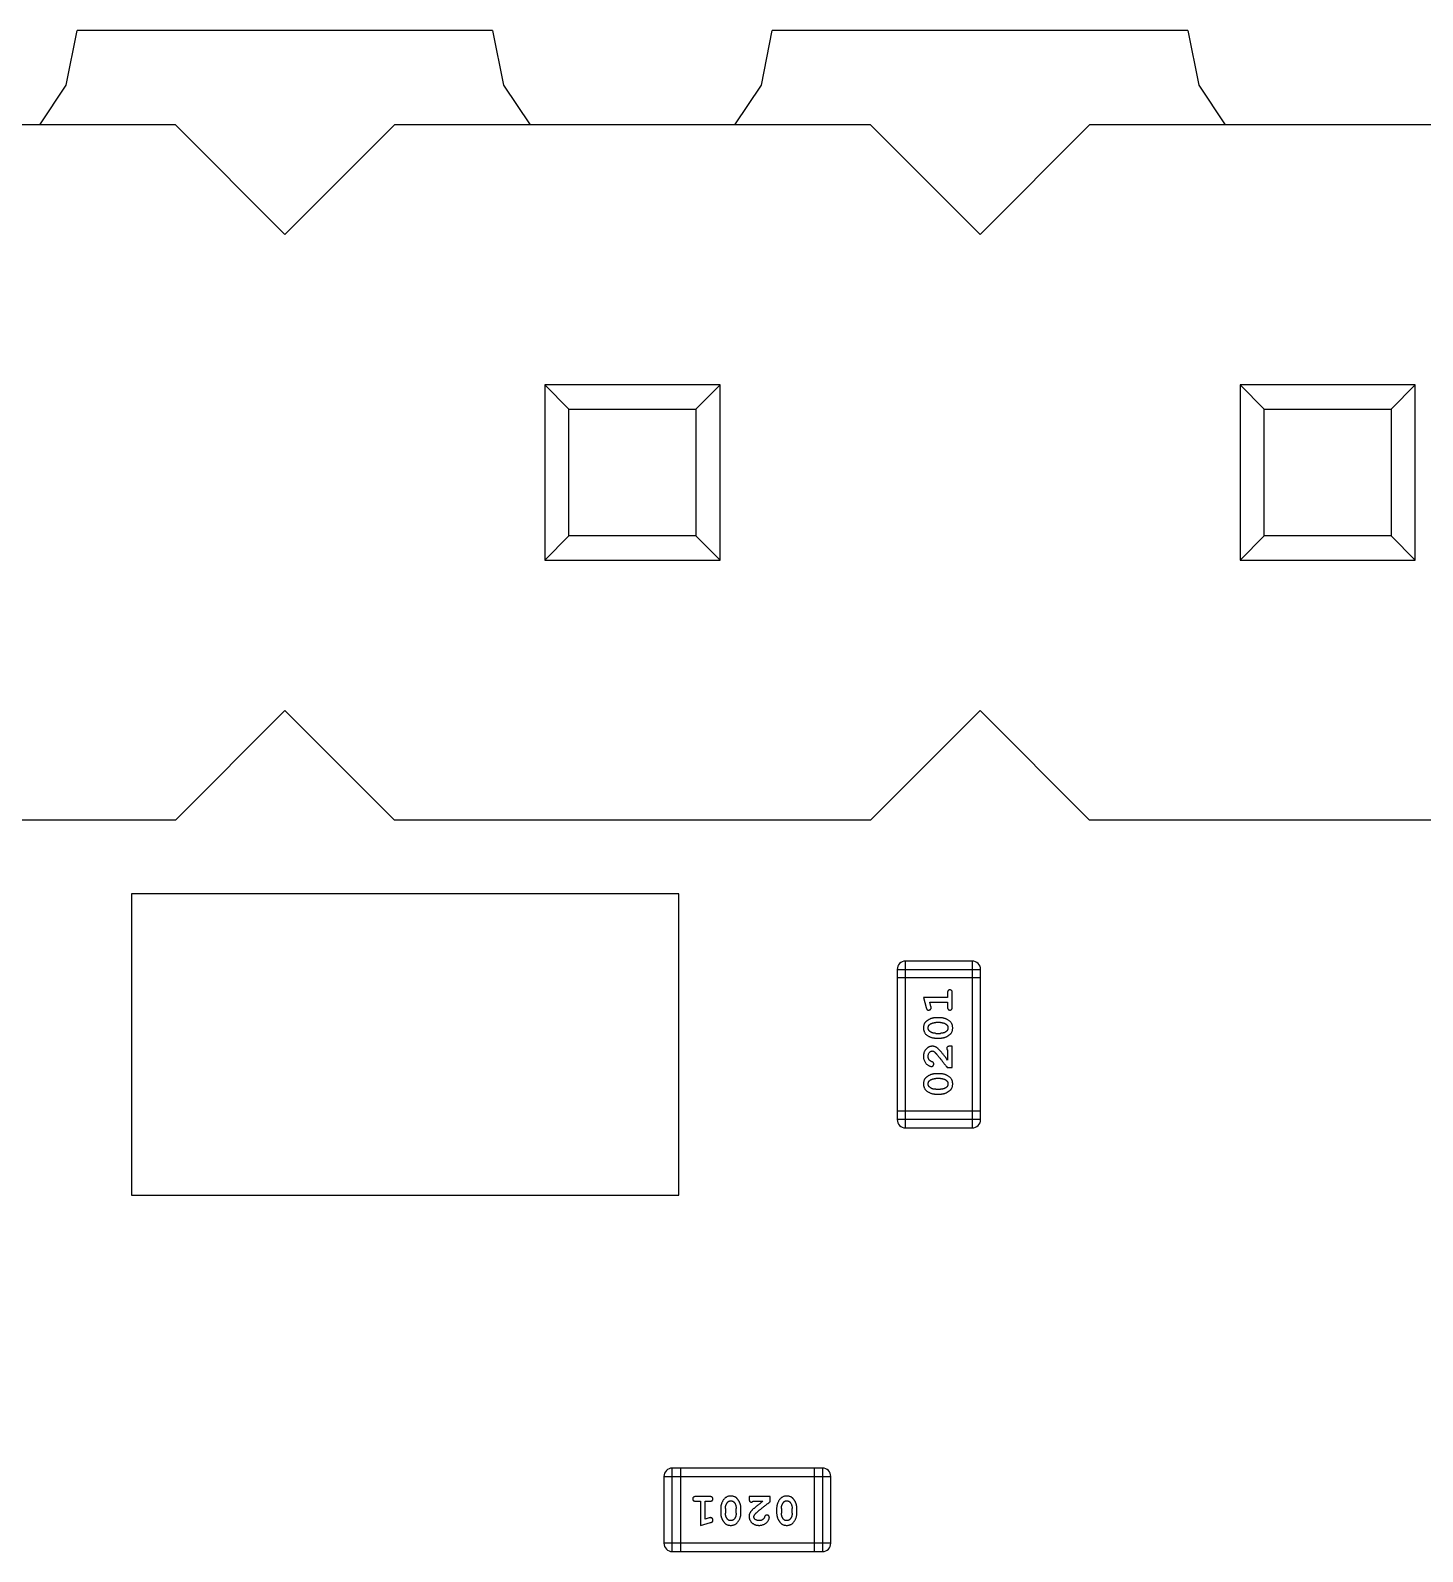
# Model space of a CAD drawing. Header units: millimetres. Extents: x 563 to 681, y 173 to 284.
# Drawn here: x 648.29 to 653.37, y 188.85 to 194.41 of the extents above; entities that cross this region are included whole.
import ezdxf

# ---------------------------------------------------------------- set-up
doc = ezdxf.new("R2010")
doc.units = ezdxf.units.MM
doc.header["$LTSCALE"] = 30.734
doc.layers.get('0').update_dxf_attribs({"linetype": 'CONTINUOUS'})

msp = doc.modelspace()

# ---------------------------------------------------------------- linework, layer by layer
at = {"linetype": 'Continuous'}
for p, q in [((648.4165, 194.2103), (648.4562, 194.41)), ((649.9747, 194.4102), (648.4562, 194.41)), ((649.9747, 194.4102), (650.0145, 194.2103)), ((650.9565, 194.2103), (650.9963, 194.4103)), ((652.5147, 194.4105), (650.9963, 194.4103)), ((652.5147, 194.4105), (652.5545, 194.2103)), ((648.3196, 194.0654), (648.4165, 194.2103)), ((650.0145, 194.2103), (650.1113, 194.0654)), ((650.8596, 194.0654), (650.9565, 194.2103)), ((652.5545, 194.2103), (652.6513, 194.0654)), ((648.8155, 194.0654), (647.0755, 194.0654)), ((648.8155, 194.0654), (649.2155, 193.6654)), ((649.2155, 193.6654), (649.6155, 194.0654)), ((651.3555, 194.0654), (649.6155, 194.0654)), ((651.3555, 194.0654), (651.7555, 193.6654)), ((651.7555, 193.6654), (652.1555, 194.0654)), ((653.8955, 194.0654), (652.1555, 194.0654)), ((650.1655, 193.1154), (650.1655, 192.4754)), ((650.8055, 193.1154), (650.1655, 193.1154)), ((650.2536, 193.0272), (650.1655, 193.1154)), ((650.8055, 193.1154), (650.7173, 193.0272)), ((650.8055, 192.4754), (650.8055, 193.1154)), ((652.7055, 193.1154), (652.7055, 192.4754)), ((653.3455, 193.1154), (652.7055, 193.1154)), ((652.7936, 193.0272), (652.7055, 193.1154)), ((653.3455, 193.1154), (653.2573, 193.0272)), ((653.3455, 192.4754), (653.3455, 193.1154)), ((650.2536, 192.5636), (650.2536, 193.0272)), ((650.2536, 193.0272), (650.7173, 193.0272)), ((650.7173, 193.0272), (650.7173, 192.5636)), ((652.7936, 192.5636), (652.7936, 193.0272)), ((652.7936, 193.0272), (653.2573, 193.0272)), ((653.2573, 193.0272), (653.2573, 192.5636)), ((650.2536, 192.5636), (650.1655, 192.4754)), ((650.7173, 192.5636), (650.2536, 192.5636)), ((650.8055, 192.4754), (650.7173, 192.5636)), ((652.7936, 192.5636), (652.7055, 192.4754)), ((653.2573, 192.5636), (652.7936, 192.5636)), ((653.3455, 192.4754), (653.2573, 192.5636)), ((650.1655, 192.4754), (650.8055, 192.4754)), ((652.7055, 192.4754), (653.3455, 192.4754)), ((649.2155, 191.9254), (648.8155, 191.5254)), ((649.6155, 191.5254), (649.2155, 191.9254)), ((651.7555, 191.9254), (651.3555, 191.5254)), ((652.1555, 191.5254), (651.7555, 191.9254)), ((648.8155, 191.5254), (647.0755, 191.5254)), ((651.3555, 191.5254), (649.6155, 191.5254)), ((653.8955, 191.5254), (652.1555, 191.5254)), ((648.6555, 191.2554), (648.6555, 190.1554)), ((650.6555, 191.2554), (648.6555, 191.2554)), ((650.6555, 190.1554), (650.6555, 191.2554)), ((651.453, 190.9797), (651.453, 190.4311)), ((651.453, 190.9797), (651.7578, 190.9797)), ((651.4834, 190.4006), (651.4834, 191.0102)), ((651.7273, 191.0102), (651.4834, 191.0102)), ((651.7273, 191.0102), (651.7273, 190.4006)), ((651.7578, 190.4311), (651.7578, 190.9797)), ((651.7578, 190.9493), (651.453, 190.9493)), ((651.6368, 190.8769), (651.5487, 190.8769)), ((651.5487, 190.8769), (651.5586, 190.8403)), ((651.5719, 190.8596), (651.6368, 190.8596)), ((651.576, 190.8446), (651.5719, 190.8596)), ((651.6368, 190.8942), (651.6368, 190.8769)), ((651.6368, 190.8596), (651.6368, 190.8423)), ((651.6541, 190.8423), (651.6541, 190.8942)), ((651.6111, 190.803), (651.5933, 190.803)), ((651.6108, 190.7856), (651.5936, 190.7856)), ((651.5936, 190.7463), (651.6108, 190.7463)), ((651.5933, 190.729), (651.6111, 190.729)), ((651.6368, 190.685), (651.6368, 190.6488)), ((651.6541, 190.6991), (651.6463, 190.6991)), ((651.6541, 190.622), (651.6541, 190.6991)), ((651.6111, 190.5984), (651.5933, 190.5984)), ((651.6108, 190.5811), (651.5936, 190.5811)), ((651.6352, 190.622), (651.6541, 190.622)), ((651.5933, 190.5245), (651.6111, 190.5245)), ((651.5936, 190.5418), (651.6108, 190.5418)), ((651.7578, 190.4616), (651.453, 190.4616)), ((651.7578, 190.4311), (651.453, 190.4311)), ((651.4834, 190.4006), (651.7273, 190.4006)), ((648.6555, 190.1554), (650.6555, 190.1554)), ((651.1798, 189.1577), (650.6311, 189.1577)), ((650.6311, 188.8529), (650.6311, 189.1577)), ((650.6616, 189.1577), (650.6616, 188.8529)), ((651.1493, 189.1577), (651.1493, 188.8529)), ((651.1798, 189.1577), (651.1798, 188.8529)), ((650.6006, 189.1272), (650.6006, 188.8833)), ((650.6006, 189.1272), (651.2102, 189.1272)), ((651.2102, 188.8833), (651.2102, 189.1272)), ((650.7686, 189.054), (650.7167, 189.054)), ((650.7167, 189.0367), (650.734, 189.0367)), ((650.734, 189.0367), (650.734, 188.9486)), ((650.7513, 189.0367), (650.7686, 189.0367)), ((650.7513, 188.9717), (650.7513, 189.0367)), ((650.9888, 189.054), (650.9117, 189.054)), ((650.9117, 189.054), (650.9117, 189.0462)), ((650.9259, 189.0367), (650.9621, 189.0367)), ((650.9888, 189.0351), (650.9888, 189.054)), ((650.7663, 188.9759), (650.7513, 188.9717)), ((650.8079, 189.011), (650.8079, 188.9932)), ((650.8252, 189.0107), (650.8252, 188.9935)), ((650.8645, 188.9935), (650.8645, 189.0107)), ((650.8818, 188.9932), (650.8818, 189.011)), ((651.0124, 189.011), (651.0124, 188.9932)), ((651.0297, 189.0107), (651.0297, 188.9935)), ((651.069, 188.9935), (651.069, 189.0107)), ((651.0864, 188.9932), (651.0864, 189.011)), ((650.734, 188.9486), (650.7705, 188.9585)), ((651.2102, 188.8833), (650.6006, 188.8833)), ((650.6311, 188.8529), (651.1798, 188.8529))]:
    msp.add_line(p, q, dxfattribs=at)
for centre, start, end in [((651.4834, 190.9797), 90, 180), ((651.7273, 190.9797), 0, 90), ((651.4834, 190.4311), 180, 270), ((651.7273, 190.4311), 270, 0), ((650.6311, 189.1272), 90, 180), ((651.1798, 189.1272), 0, 90), ((650.6311, 188.8833), 180, 270), ((651.1798, 188.8833), 270, 0)]:
    msp.add_arc(centre, 0.0305, start, end, dxfattribs=at)
for points, knots in [([(651.6455, 190.9052), (651.6449, 190.9052), (651.6437, 190.9051), (651.642, 190.9046), (651.6405, 190.9038), (651.6392, 190.9026), (651.6381, 190.9011), (651.6373, 190.8991), (651.6369, 190.8968), (651.6368, 190.8951), (651.6368, 190.8942)], [0, 0, 0, 0, 0.11517, 0.223509, 0.328254, 0.438012, 0.553651, 0.682263, 0.830856, 1, 1, 1, 1]), ([(651.6541, 190.8942), (651.6541, 190.8951), (651.6541, 190.8968), (651.6536, 190.8991), (651.6529, 190.9011), (651.6518, 190.9026), (651.6505, 190.9038), (651.649, 190.9046), (651.6473, 190.9051), (651.6461, 190.9052), (651.6455, 190.9052)], [0, 0, 0, 0, 0.169012, 0.317488, 0.445429, 0.560977, 0.67065, 0.776666, 0.88492, 1, 1, 1, 1]), ([(651.5933, 190.803), (651.5923, 190.8029), (651.5901, 190.8029), (651.5869, 190.8026), (651.5838, 190.8021), (651.5807, 190.8014), (651.5776, 190.8005), (651.5746, 190.7994), (651.5717, 190.7981), (651.5688, 190.7966), (651.5661, 190.795), (651.5635, 190.7933), (651.5612, 190.7917), (651.5591, 190.79), (651.5572, 190.7883), (651.5556, 190.7866), (651.5541, 190.7849), (651.5526, 190.7825), (651.551, 190.7793), (651.5497, 190.7752), (651.5489, 190.7706), (651.5488, 190.7674), (651.5487, 190.7658)], [0, 0, 0, 0, 0.049855, 0.099516, 0.148482, 0.19758, 0.246804, 0.296268, 0.346517, 0.397047, 0.446826, 0.49336, 0.537801, 0.579207, 0.617974, 0.654833, 0.689171, 0.722088, 0.786392, 0.853518, 0.924186, 1, 1, 1, 1]), ([(651.5586, 190.8403), (651.5589, 190.8395), (651.5593, 190.8379), (651.5602, 190.8358), (651.5611, 190.8342), (651.5621, 190.833), (651.5633, 190.8322), (651.5646, 190.8317), (651.5661, 190.8313), (651.5672, 190.8313), (651.5678, 190.8313)], [0, 0, 0, 0, 0.187321, 0.344927, 0.475328, 0.579604, 0.674244, 0.773631, 0.882025, 1, 1, 1, 1]), ([(651.5678, 190.8313), (651.5684, 190.8313), (651.5696, 190.8313), (651.5714, 190.8318), (651.573, 190.8325), (651.5744, 190.8336), (651.5756, 190.8348), (651.5764, 190.8361), (651.5769, 190.8376), (651.577, 190.8386), (651.577, 190.8392)], [0, 0, 0, 0, 0.138815, 0.27042, 0.39836, 0.52875, 0.654955, 0.771147, 0.884581, 1, 1, 1, 1]), ([(651.577, 190.8392), (651.577, 190.8395), (651.577, 190.8403), (651.5768, 190.8415), (651.5764, 190.843), (651.5762, 190.844), (651.576, 190.8446)], [0, 0, 0, 0, 0.183151, 0.413144, 0.682305, 1, 1, 1, 1]), ([(651.6557, 190.7661), (651.6557, 190.7675), (651.6556, 190.7703), (651.6549, 190.7744), (651.6538, 190.7782), (651.6522, 190.7818), (651.6501, 190.7852), (651.6476, 190.7882), (651.6447, 190.791), (651.6413, 190.7934), (651.6377, 190.7956), (651.634, 190.7976), (651.6303, 190.7993), (651.6265, 190.8006), (651.6227, 190.8016), (651.6189, 190.8024), (651.615, 190.8029), (651.6124, 190.8029), (651.6111, 190.803)], [0, 0, 0, 0, 0.067217, 0.131051, 0.19272, 0.252824, 0.312745, 0.373449, 0.436041, 0.501494, 0.567761, 0.632087, 0.695096, 0.757109, 0.817993, 0.878657, 0.939311, 1, 1, 1, 1]), ([(651.6368, 190.8423), (651.6368, 190.8414), (651.6369, 190.8397), (651.6373, 190.8374), (651.6381, 190.8354), (651.6392, 190.8339), (651.6405, 190.8327), (651.642, 190.8319), (651.6437, 190.8314), (651.6449, 190.8313), (651.6455, 190.8313)], [0, 0, 0, 0, 0.169102, 0.317658, 0.446239, 0.563118, 0.671828, 0.776546, 0.884858, 1, 1, 1, 1]), ([(651.6455, 190.8313), (651.6461, 190.8313), (651.6473, 190.8314), (651.649, 190.8319), (651.6505, 190.8327), (651.6518, 190.8339), (651.6529, 190.8354), (651.6536, 190.8374), (651.6541, 190.8397), (651.6541, 190.8414), (651.6541, 190.8423)], [0, 0, 0, 0, 0.115051, 0.223278, 0.329269, 0.437893, 0.554681, 0.682591, 0.83103, 1, 1, 1, 1]), ([(651.5487, 190.7658), (651.5488, 190.7644), (651.5488, 190.7616), (651.5495, 190.7575), (651.5507, 190.7536), (651.5523, 190.7501), (651.5543, 190.7468), (651.5568, 190.7437), (651.5598, 190.7409), (651.5632, 190.7385), (651.5668, 190.7363), (651.5705, 190.7343), (651.5742, 190.7327), (651.5779, 190.7314), (651.5817, 190.7303), (651.5856, 190.7296), (651.5894, 190.7291), (651.592, 190.729), (651.5933, 190.729)], [0, 0, 0, 0, 0.06692, 0.130834, 0.19258, 0.252759, 0.312631, 0.373411, 0.436359, 0.501894, 0.568244, 0.632472, 0.69556, 0.757163, 0.818592, 0.878885, 0.939235, 1, 1, 1, 1]), ([(651.566, 190.7659), (651.566, 190.7666), (651.5661, 190.7678), (651.5663, 190.7696), (651.5667, 190.7713), (651.5673, 190.7729), (651.5681, 190.7744), (651.569, 190.7757), (651.5701, 190.777), (651.5709, 190.7777), (651.5713, 190.7781)], [0, 0, 0, 0, 0.138115, 0.270177, 0.397547, 0.520057, 0.63869, 0.757499, 0.878226, 1, 1, 1, 1]), ([(651.5718, 190.7536), (651.5714, 190.754), (651.5705, 190.7548), (651.5693, 190.7561), (651.5683, 190.7575), (651.5674, 190.759), (651.5668, 190.7606), (651.5664, 190.7623), (651.5661, 190.7641), (651.566, 190.7653), (651.566, 190.7659)], [0, 0, 0, 0, 0.13042, 0.256046, 0.378133, 0.498725, 0.620452, 0.742761, 0.869406, 1, 1, 1, 1]), ([(651.5713, 190.7781), (651.5721, 190.7787), (651.5737, 190.7799), (651.5762, 190.7814), (651.5789, 190.7827), (651.5817, 190.7838), (651.5845, 190.7846), (651.5874, 190.7852), (651.5905, 190.7856), (651.5926, 190.7856), (651.5936, 190.7856)], [0, 0, 0, 0, 0.125331, 0.248948, 0.371201, 0.494032, 0.616811, 0.742104, 0.868849, 1, 1, 1, 1]), ([(651.5936, 190.7463), (651.5926, 190.7463), (651.5905, 190.7464), (651.5874, 190.7467), (651.5845, 190.7473), (651.5817, 190.7481), (651.579, 190.7491), (651.5765, 190.7504), (651.5741, 190.7518), (651.5726, 190.753), (651.5718, 190.7536)], [0, 0, 0, 0, 0.135446, 0.266257, 0.393419, 0.517936, 0.639137, 0.758785, 0.879345, 1, 1, 1, 1]), ([(651.6108, 190.7856), (651.6119, 190.7856), (651.614, 190.7856), (651.617, 190.7853), (651.6199, 190.7847), (651.6227, 190.7839), (651.6254, 190.7829), (651.6279, 190.7816), (651.6304, 190.7801), (651.6319, 190.779), (651.6326, 190.7784)], [0, 0, 0, 0, 0.135449, 0.266263, 0.393429, 0.516942, 0.639128, 0.758779, 0.879341, 1, 1, 1, 1]), ([(651.6331, 190.754), (651.6323, 190.7534), (651.6307, 190.7521), (651.6282, 190.7506), (651.6256, 190.7492), (651.6228, 190.7482), (651.62, 190.7474), (651.617, 190.7467), (651.6139, 190.7464), (651.6119, 190.7463), (651.6108, 190.7463)], [0, 0, 0, 0, 0.124927, 0.248361, 0.370889, 0.492583, 0.61616, 0.741472, 0.869044, 1, 1, 1, 1]), ([(651.6111, 190.729), (651.6122, 190.729), (651.6143, 190.7291), (651.6175, 190.7294), (651.6206, 190.7299), (651.6237, 190.7306), (651.6267, 190.7314), (651.6297, 190.7326), (651.6327, 190.7338), (651.6356, 190.7353), (651.6383, 190.7369), (651.6408, 190.7385), (651.6432, 190.7402), (651.6453, 190.7418), (651.6471, 190.7435), (651.6488, 190.7452), (651.6502, 190.7469), (651.6518, 190.7493), (651.6534, 190.7525), (651.6547, 190.7567), (651.6556, 190.7612), (651.6557, 190.7644), (651.6557, 190.7661)], [0, 0, 0, 0, 0.049886, 0.09882, 0.148132, 0.19689, 0.246038, 0.295176, 0.345305, 0.395692, 0.445312, 0.491875, 0.535813, 0.577009, 0.616081, 0.652689, 0.687585, 0.720206, 0.785062, 0.85223, 0.923759, 1, 1, 1, 1]), ([(651.6326, 190.7784), (651.6331, 190.778), (651.634, 190.7772), (651.6351, 190.7759), (651.6361, 190.7745), (651.637, 190.7729), (651.6376, 190.7714), (651.6381, 190.7697), (651.6383, 190.7679), (651.6384, 190.7667), (651.6384, 190.7661)], [0, 0, 0, 0, 0.129853, 0.25607, 0.380154, 0.49978, 0.62208, 0.743277, 0.868791, 1, 1, 1, 1]), ([(651.6384, 190.7661), (651.6384, 190.7655), (651.6384, 190.7642), (651.6381, 190.7624), (651.6377, 190.7607), (651.6371, 190.7591), (651.6364, 190.7577), (651.6354, 190.7563), (651.6344, 190.7551), (651.6335, 190.7543), (651.6331, 190.754)], [0, 0, 0, 0, 0.139844, 0.271849, 0.399162, 0.521619, 0.6402, 0.758957, 0.87828, 1, 1, 1, 1]), ([(651.5815, 190.6991), (651.5804, 190.6991), (651.5782, 190.699), (651.5749, 190.6986), (651.5718, 190.6977), (651.5689, 190.6966), (651.566, 190.6951), (651.5633, 190.6934), (651.5607, 190.6912), (651.5583, 190.6889), (651.556, 190.6862), (651.5541, 190.6834), (651.5524, 190.6803), (651.551, 190.6771), (651.55, 190.6737), (651.5492, 190.6701), (651.5488, 190.6663), (651.5488, 190.6638), (651.5487, 190.6625)], [0, 0, 0, 0, 0.060981, 0.120256, 0.178148, 0.236115, 0.293993, 0.352864, 0.413358, 0.476056, 0.539296, 0.602396, 0.665116, 0.728325, 0.792919, 0.859317, 0.928302, 1, 1, 1, 1]), ([(651.6098, 190.6824), (651.609, 190.6832), (651.6075, 190.6849), (651.6053, 190.6873), (651.6032, 190.6894), (651.6012, 190.6913), (651.5993, 190.6929), (651.5976, 190.6942), (651.5959, 190.6954), (651.5939, 190.6965), (651.5913, 190.6976), (651.5882, 190.6985), (651.5849, 190.699), (651.5826, 190.6991), (651.5815, 190.6991)], [0, 0, 0, 0, 0.103002, 0.197728, 0.285279, 0.365235, 0.437224, 0.502446, 0.560545, 0.611446, 0.707576, 0.80349, 0.900532, 1, 1, 1, 1]), ([(651.6463, 190.6991), (651.6452, 190.6991), (651.6432, 190.6991), (651.6405, 190.6986), (651.6383, 190.698), (651.6365, 190.6969), (651.6352, 190.6956), (651.6343, 190.6941), (651.6338, 190.6923), (651.6337, 190.6911), (651.6337, 190.6905)], [0, 0, 0, 0, 0.1844, 0.34094, 0.473574, 0.586824, 0.690029, 0.789175, 0.890445, 1, 1, 1, 1]), ([(651.6337, 190.6905), (651.6337, 190.69), (651.6338, 190.6891), (651.6345, 190.6877), (651.6355, 190.6863), (651.6363, 190.6854), (651.6368, 190.685)], [0, 0, 0, 0, 0.20611, 0.432681, 0.695597, 1, 1, 1, 1]), ([(651.5487, 190.6625), (651.5488, 190.6608), (651.5489, 190.6574), (651.5498, 190.6525), (651.5512, 190.6477), (651.5532, 190.6432), (651.5556, 190.6391), (651.5585, 190.6354), (651.5617, 190.6323), (651.5653, 190.6298), (651.5689, 190.6278), (651.5722, 190.6263), (651.5752, 190.6254), (651.5772, 190.6253), (651.578, 190.6252)], [0, 0, 0, 0, 0.098286, 0.193983, 0.289056, 0.384352, 0.477435, 0.566197, 0.652355, 0.737986, 0.818188, 0.887401, 0.94802, 1, 1, 1, 1]), ([(651.566, 190.6623), (651.5661, 190.6637), (651.5662, 190.6664), (651.567, 190.6702), (651.5684, 190.6736), (651.5703, 190.6765), (651.5726, 190.6788), (651.575, 190.6806), (651.5778, 190.6816), (651.5796, 190.6818), (651.5806, 190.6818)], [0, 0, 0, 0, 0.156344, 0.299348, 0.4327, 0.561, 0.682299, 0.791883, 0.89611, 1, 1, 1, 1]), ([(651.5714, 190.6475), (651.571, 190.648), (651.5701, 190.649), (651.569, 190.6506), (651.5681, 190.6523), (651.5674, 190.6541), (651.5667, 190.6561), (651.5664, 190.6581), (651.5661, 190.6602), (651.566, 190.6616), (651.566, 190.6623)], [0, 0, 0, 0, 0.121873, 0.243139, 0.363336, 0.485133, 0.607572, 0.734701, 0.864814, 1, 1, 1, 1]), ([(651.5799, 190.6425), (651.579, 190.6428), (651.5773, 190.6434), (651.575, 190.6446), (651.573, 190.6459), (651.5719, 190.6469), (651.5714, 190.6475)], [0, 0, 0, 0, 0.285518, 0.544185, 0.781367, 1, 1, 1, 1]), ([(651.578, 190.6252), (651.5786, 190.6252), (651.5797, 190.6253), (651.5812, 190.6258), (651.5827, 190.6266), (651.584, 190.6278), (651.5851, 190.6291), (651.5859, 190.6306), (651.5864, 190.6323), (651.5865, 190.6334), (651.5865, 190.634)], [0, 0, 0, 0, 0.120856, 0.239483, 0.360995, 0.490166, 0.620982, 0.746416, 0.870253, 1, 1, 1, 1]), ([(651.5865, 190.634), (651.5865, 190.6345), (651.5864, 190.6355), (651.5862, 190.6368), (651.5857, 190.6381), (651.585, 190.6392), (651.5841, 190.6402), (651.5829, 190.6411), (651.5815, 190.6419), (651.5805, 190.6423), (651.5799, 190.6425)], [0, 0, 0, 0, 0.127347, 0.246131, 0.359406, 0.470543, 0.586092, 0.711469, 0.847022, 1, 1, 1, 1]), ([(651.5806, 190.6818), (651.5813, 190.6818), (651.583, 190.6816), (651.5854, 190.6807), (651.5879, 190.6791), (651.5894, 190.6778), (651.5903, 190.6771)], [0, 0, 0, 0, 0.212836, 0.442809, 0.70317, 1, 1, 1, 1]), ([(651.5903, 190.6771), (651.5907, 190.6766), (651.5917, 190.6757), (651.5933, 190.674), (651.595, 190.6722), (651.5969, 190.67), (651.599, 190.6675), (651.6014, 190.6648), (651.6039, 190.6618), (651.6066, 190.6585), (651.6095, 190.6549), (651.6126, 190.651), (651.6159, 190.6469), (651.6194, 190.6425), (651.6231, 190.6378), (651.627, 190.6328), (651.631, 190.6275), (651.6338, 190.6239), (651.6352, 190.622)], [0, 0, 0, 0, 0.026647, 0.057942, 0.094152, 0.134806, 0.180631, 0.231142, 0.286385, 0.346321, 0.411439, 0.481035, 0.555329, 0.634592, 0.718826, 0.807759, 0.901393, 1, 1, 1, 1]), ([(651.6368, 190.6488), (651.6353, 190.6508), (651.6323, 190.6546), (651.628, 190.6601), (651.624, 190.6651), (651.6204, 190.6695), (651.6173, 190.6735), (651.6144, 190.6769), (651.612, 190.6798), (651.6105, 190.6816), (651.6098, 190.6824)], [0, 0, 0, 0, 0.176662, 0.337826, 0.484741, 0.617764, 0.73494, 0.837793, 0.926412, 1, 1, 1, 1]), ([(651.5933, 190.5984), (651.5923, 190.5984), (651.5901, 190.5984), (651.5869, 190.5981), (651.5838, 190.5976), (651.5807, 190.5969), (651.5776, 190.596), (651.5746, 190.5949), (651.5717, 190.5936), (651.5688, 190.5921), (651.5661, 190.5905), (651.5635, 190.5888), (651.5612, 190.5872), (651.5591, 190.5855), (651.5572, 190.5838), (651.5556, 190.5821), (651.5541, 190.5803), (651.5526, 190.578), (651.551, 190.5748), (651.5497, 190.5706), (651.5489, 190.5661), (651.5488, 190.5629), (651.5487, 190.5613)], [0, 0, 0, 0, 0.049855, 0.099516, 0.148482, 0.19758, 0.246804, 0.296268, 0.346517, 0.397047, 0.446826, 0.49336, 0.537801, 0.579207, 0.617974, 0.654833, 0.689171, 0.722088, 0.786392, 0.853518, 0.924186, 1, 1, 1, 1]), ([(651.566, 190.5614), (651.566, 190.5621), (651.5661, 190.5633), (651.5663, 190.5651), (651.5667, 190.5668), (651.5673, 190.5684), (651.5681, 190.5698), (651.569, 190.5712), (651.5701, 190.5725), (651.5709, 190.5732), (651.5713, 190.5736)], [0, 0, 0, 0, 0.138115, 0.270177, 0.397547, 0.520057, 0.63869, 0.757499, 0.878226, 1, 1, 1, 1]), ([(651.5713, 190.5736), (651.5721, 190.5742), (651.5737, 190.5754), (651.5762, 190.5769), (651.5789, 190.5782), (651.5817, 190.5793), (651.5845, 190.5801), (651.5874, 190.5807), (651.5905, 190.5811), (651.5926, 190.5811), (651.5936, 190.5811)], [0, 0, 0, 0, 0.125331, 0.248948, 0.371201, 0.494032, 0.616811, 0.742104, 0.868849, 1, 1, 1, 1]), ([(651.6108, 190.5811), (651.6119, 190.5811), (651.614, 190.5811), (651.617, 190.5807), (651.6199, 190.5802), (651.6227, 190.5793), (651.6254, 190.5784), (651.6279, 190.5771), (651.6304, 190.5756), (651.6319, 190.5745), (651.6326, 190.5739)], [0, 0, 0, 0, 0.135449, 0.266263, 0.393429, 0.516942, 0.639128, 0.758779, 0.879341, 1, 1, 1, 1]), ([(651.6557, 190.5615), (651.6557, 190.563), (651.6556, 190.5658), (651.6549, 190.5699), (651.6538, 190.5737), (651.6522, 190.5773), (651.6501, 190.5806), (651.6476, 190.5837), (651.6447, 190.5865), (651.6413, 190.5889), (651.6377, 190.5911), (651.634, 190.5931), (651.6303, 190.5947), (651.6265, 190.5961), (651.6227, 190.5971), (651.6189, 190.5979), (651.615, 190.5984), (651.6124, 190.5984), (651.6111, 190.5984)], [0, 0, 0, 0, 0.067217, 0.131051, 0.19272, 0.252824, 0.312745, 0.373449, 0.436041, 0.501494, 0.567761, 0.632087, 0.695096, 0.757109, 0.817993, 0.878657, 0.939311, 1, 1, 1, 1]), ([(651.6326, 190.5739), (651.6331, 190.5735), (651.634, 190.5727), (651.6351, 190.5714), (651.6361, 190.5699), (651.637, 190.5684), (651.6376, 190.5668), (651.6381, 190.5652), (651.6383, 190.5634), (651.6384, 190.5622), (651.6384, 190.5616)], [0, 0, 0, 0, 0.129853, 0.25607, 0.380154, 0.49978, 0.62208, 0.743277, 0.868791, 1, 1, 1, 1]), ([(651.5487, 190.5613), (651.5488, 190.5599), (651.5488, 190.5571), (651.5495, 190.553), (651.5507, 190.5491), (651.5523, 190.5456), (651.5543, 190.5423), (651.5568, 190.5392), (651.5598, 190.5364), (651.5632, 190.534), (651.5668, 190.5318), (651.5705, 190.5298), (651.5742, 190.5282), (651.5779, 190.5268), (651.5817, 190.5258), (651.5856, 190.525), (651.5894, 190.5246), (651.592, 190.5245), (651.5933, 190.5245)], [0, 0, 0, 0, 0.06692, 0.130834, 0.19258, 0.252759, 0.312631, 0.373411, 0.436359, 0.501894, 0.568244, 0.632472, 0.69556, 0.757163, 0.818592, 0.878885, 0.939235, 1, 1, 1, 1]), ([(651.5718, 190.5491), (651.5714, 190.5495), (651.5705, 190.5503), (651.5693, 190.5516), (651.5683, 190.553), (651.5674, 190.5545), (651.5668, 190.5561), (651.5664, 190.5578), (651.5661, 190.5596), (651.566, 190.5608), (651.566, 190.5614)], [0, 0, 0, 0, 0.13042, 0.256046, 0.378133, 0.498725, 0.620452, 0.742761, 0.869406, 1, 1, 1, 1]), ([(651.5936, 190.5418), (651.5926, 190.5418), (651.5905, 190.5419), (651.5874, 190.5422), (651.5845, 190.5428), (651.5817, 190.5436), (651.579, 190.5446), (651.5765, 190.5459), (651.5741, 190.5473), (651.5726, 190.5485), (651.5718, 190.5491)], [0, 0, 0, 0, 0.135446, 0.266257, 0.393419, 0.517936, 0.639137, 0.758785, 0.879345, 1, 1, 1, 1]), ([(651.6331, 190.5495), (651.6323, 190.5488), (651.6307, 190.5476), (651.6282, 190.5461), (651.6256, 190.5447), (651.6228, 190.5437), (651.62, 190.5429), (651.617, 190.5422), (651.6139, 190.5419), (651.6119, 190.5418), (651.6108, 190.5418)], [0, 0, 0, 0, 0.124927, 0.248361, 0.370889, 0.492583, 0.61616, 0.741472, 0.869044, 1, 1, 1, 1]), ([(651.6111, 190.5245), (651.6122, 190.5245), (651.6143, 190.5246), (651.6175, 190.5249), (651.6206, 190.5254), (651.6237, 190.5261), (651.6267, 190.5269), (651.6297, 190.5281), (651.6327, 190.5293), (651.6356, 190.5308), (651.6383, 190.5324), (651.6408, 190.534), (651.6432, 190.5356), (651.6453, 190.5373), (651.6471, 190.539), (651.6488, 190.5407), (651.6502, 190.5424), (651.6518, 190.5448), (651.6534, 190.548), (651.6547, 190.5522), (651.6556, 190.5567), (651.6557, 190.5599), (651.6557, 190.5615)], [0, 0, 0, 0, 0.049886, 0.09882, 0.148132, 0.19689, 0.246038, 0.295176, 0.345305, 0.395692, 0.445312, 0.491875, 0.535813, 0.577009, 0.616081, 0.652689, 0.687585, 0.720206, 0.785062, 0.85223, 0.923759, 1, 1, 1, 1]), ([(651.6384, 190.5616), (651.6384, 190.561), (651.6384, 190.5597), (651.6381, 190.5579), (651.6377, 190.5562), (651.6371, 190.5546), (651.6364, 190.5531), (651.6354, 190.5518), (651.6344, 190.5506), (651.6335, 190.5498), (651.6331, 190.5495)], [0, 0, 0, 0, 0.139844, 0.271849, 0.399162, 0.521619, 0.6402, 0.758957, 0.87828, 1, 1, 1, 1]), ([(650.7167, 189.054), (650.7158, 189.054), (650.7141, 189.054), (650.7118, 189.0535), (650.7098, 189.0528), (650.7083, 189.0517), (650.7071, 189.0504), (650.7063, 189.0488), (650.7057, 189.0472), (650.7057, 189.046), (650.7056, 189.0454)], [0, 0, 0, 0, 0.169012, 0.317488, 0.445429, 0.560977, 0.67065, 0.776666, 0.88492, 1, 1, 1, 1]), ([(650.7056, 189.0454), (650.7057, 189.0448), (650.7057, 189.0436), (650.7062, 189.0419), (650.7071, 189.0404), (650.7083, 189.0391), (650.7098, 189.038), (650.7118, 189.0372), (650.7141, 189.0368), (650.7158, 189.0367), (650.7167, 189.0367)], [0, 0, 0, 0, 0.11517, 0.223509, 0.328254, 0.438012, 0.553651, 0.682263, 0.830856, 1, 1, 1, 1]), ([(650.7796, 189.0454), (650.7796, 189.046), (650.7795, 189.0472), (650.779, 189.0488), (650.7781, 189.0504), (650.777, 189.0517), (650.7754, 189.0528), (650.7735, 189.0535), (650.7712, 189.054), (650.7695, 189.054), (650.7686, 189.054)], [0, 0, 0, 0, 0.115051, 0.223278, 0.329269, 0.437893, 0.554681, 0.682591, 0.83103, 1, 1, 1, 1]), ([(650.7686, 189.0367), (650.7695, 189.0367), (650.7711, 189.0368), (650.7735, 189.0372), (650.7754, 189.038), (650.777, 189.0391), (650.7781, 189.0404), (650.779, 189.0419), (650.7795, 189.0436), (650.7796, 189.0448), (650.7796, 189.0454)], [0, 0, 0, 0, 0.169102, 0.317658, 0.446239, 0.563118, 0.671828, 0.776546, 0.884858, 1, 1, 1, 1]), ([(650.8448, 189.0556), (650.8434, 189.0556), (650.8405, 189.0555), (650.8364, 189.0548), (650.8326, 189.0536), (650.829, 189.0521), (650.8257, 189.05), (650.8227, 189.0475), (650.8199, 189.0446), (650.8174, 189.0412), (650.8152, 189.0376), (650.8133, 189.0339), (650.8116, 189.0302), (650.8102, 189.0264), (650.8092, 189.0226), (650.8084, 189.0188), (650.808, 189.0149), (650.8079, 189.0123), (650.8079, 189.011)], [0, 0, 0, 0, 0.067217, 0.131051, 0.19272, 0.252824, 0.312745, 0.373449, 0.436041, 0.501494, 0.567761, 0.632087, 0.695096, 0.757109, 0.817993, 0.878657, 0.939311, 1, 1, 1, 1]), ([(650.8252, 189.0107), (650.8252, 189.0118), (650.8253, 189.0138), (650.8256, 189.0169), (650.8262, 189.0198), (650.827, 189.0226), (650.828, 189.0253), (650.8293, 189.0278), (650.8307, 189.0303), (650.8319, 189.0317), (650.8325, 189.0325)], [0, 0, 0, 0, 0.135449, 0.266263, 0.393429, 0.516942, 0.639128, 0.758779, 0.879341, 1, 1, 1, 1]), ([(650.8325, 189.0325), (650.8329, 189.0329), (650.8336, 189.0339), (650.835, 189.035), (650.8364, 189.036), (650.8379, 189.0369), (650.8395, 189.0375), (650.8412, 189.038), (650.8429, 189.0382), (650.8441, 189.0383), (650.8447, 189.0383)], [0, 0, 0, 0, 0.129853, 0.25607, 0.380154, 0.49978, 0.62208, 0.743277, 0.868791, 1, 1, 1, 1]), ([(650.8447, 189.0383), (650.8454, 189.0383), (650.8466, 189.0383), (650.8484, 189.038), (650.8501, 189.0376), (650.8517, 189.037), (650.8532, 189.0363), (650.8546, 189.0353), (650.8558, 189.0342), (650.8565, 189.0334), (650.8569, 189.033)], [0, 0, 0, 0, 0.139844, 0.271849, 0.399162, 0.521619, 0.6402, 0.758957, 0.87828, 1, 1, 1, 1]), ([(650.8818, 189.011), (650.8818, 189.0121), (650.8818, 189.0142), (650.8815, 189.0174), (650.881, 189.0205), (650.8803, 189.0236), (650.8794, 189.0266), (650.8783, 189.0296), (650.877, 189.0326), (650.8756, 189.0355), (650.874, 189.0382), (650.8724, 189.0407), (650.8707, 189.043), (650.8691, 189.0452), (650.8674, 189.047), (650.8657, 189.0487), (650.8639, 189.0501), (650.8616, 189.0517), (650.8584, 189.0533), (650.8542, 189.0546), (650.8496, 189.0555), (650.8464, 189.0555), (650.8448, 189.0556)], [0, 0, 0, 0, 0.049886, 0.09882, 0.148132, 0.19689, 0.246038, 0.295176, 0.345305, 0.395692, 0.445312, 0.491875, 0.535813, 0.577009, 0.616081, 0.652689, 0.687585, 0.720206, 0.785062, 0.85223, 0.923759, 1, 1, 1, 1]), ([(650.8569, 189.033), (650.8575, 189.0322), (650.8587, 189.0306), (650.8603, 189.0281), (650.8616, 189.0255), (650.8627, 189.0227), (650.8635, 189.0199), (650.8641, 189.0169), (650.8645, 189.0138), (650.8645, 189.0118), (650.8645, 189.0107)], [0, 0, 0, 0, 0.124927, 0.248361, 0.370889, 0.492583, 0.61616, 0.741472, 0.869044, 1, 1, 1, 1]), ([(650.9117, 189.0462), (650.9118, 189.0451), (650.9118, 189.0431), (650.9122, 189.0404), (650.9129, 189.0382), (650.914, 189.0364), (650.9153, 189.0351), (650.9168, 189.0342), (650.9185, 189.0336), (650.9197, 189.0336), (650.9204, 189.0336)], [0, 0, 0, 0, 0.1844, 0.34094, 0.473574, 0.586824, 0.690029, 0.789175, 0.890445, 1, 1, 1, 1]), ([(650.9204, 189.0336), (650.9208, 189.0336), (650.9218, 189.0337), (650.9232, 189.0344), (650.9246, 189.0354), (650.9254, 189.0362), (650.9259, 189.0367)], [0, 0, 0, 0, 0.20611, 0.432681, 0.695597, 1, 1, 1, 1]), ([(650.9621, 189.0367), (650.9601, 189.0352), (650.9562, 189.0322), (650.9508, 189.0278), (650.9458, 189.0239), (650.9414, 189.0203), (650.9374, 189.0172), (650.934, 189.0143), (650.9311, 189.0119), (650.9293, 189.0104), (650.9285, 189.0097)], [0, 0, 0, 0, 0.176662, 0.337826, 0.484741, 0.617764, 0.73494, 0.837793, 0.926412, 1, 1, 1, 1]), ([(650.9338, 188.9902), (650.9342, 188.9906), (650.9352, 188.9916), (650.9368, 188.9931), (650.9387, 188.9949), (650.9409, 188.9968), (650.9433, 188.9989), (650.946, 189.0013), (650.9491, 189.0038), (650.9524, 189.0065), (650.956, 189.0094), (650.9598, 189.0125), (650.964, 189.0158), (650.9684, 189.0193), (650.9731, 189.023), (650.9781, 189.0269), (650.9833, 189.0309), (650.987, 189.0337), (650.9888, 189.0351)], [0, 0, 0, 0, 0.026647, 0.057942, 0.094152, 0.134806, 0.180631, 0.231142, 0.286385, 0.346321, 0.411439, 0.481035, 0.555329, 0.634592, 0.718826, 0.807759, 0.901393, 1, 1, 1, 1]), ([(651.0493, 189.0556), (651.0479, 189.0556), (651.045, 189.0555), (651.041, 189.0548), (651.0371, 189.0536), (651.0335, 189.0521), (651.0302, 189.05), (651.0272, 189.0475), (651.0244, 189.0446), (651.0219, 189.0412), (651.0197, 189.0376), (651.0178, 189.0339), (651.0161, 189.0302), (651.0148, 189.0264), (651.0137, 189.0226), (651.0129, 189.0188), (651.0125, 189.0149), (651.0124, 189.0123), (651.0124, 189.011)], [0, 0, 0, 0, 0.067217, 0.131051, 0.19272, 0.252824, 0.312745, 0.373449, 0.436041, 0.501494, 0.567761, 0.632087, 0.695096, 0.757109, 0.817993, 0.878657, 0.939311, 1, 1, 1, 1]), ([(651.0297, 189.0107), (651.0297, 189.0118), (651.0298, 189.0138), (651.0301, 189.0169), (651.0307, 189.0198), (651.0315, 189.0226), (651.0325, 189.0253), (651.0338, 189.0278), (651.0352, 189.0303), (651.0364, 189.0317), (651.037, 189.0325)], [0, 0, 0, 0, 0.135449, 0.266263, 0.393429, 0.516942, 0.639128, 0.758779, 0.879341, 1, 1, 1, 1]), ([(651.037, 189.0325), (651.0374, 189.0329), (651.0382, 189.0339), (651.0395, 189.035), (651.0409, 189.036), (651.0424, 189.0369), (651.044, 189.0375), (651.0457, 189.038), (651.0474, 189.0382), (651.0486, 189.0383), (651.0493, 189.0383)], [0, 0, 0, 0, 0.129853, 0.25607, 0.380154, 0.49978, 0.62208, 0.743277, 0.868791, 1, 1, 1, 1]), ([(651.0864, 189.011), (651.0863, 189.0121), (651.0863, 189.0142), (651.086, 189.0174), (651.0855, 189.0205), (651.0848, 189.0236), (651.0839, 189.0266), (651.0828, 189.0296), (651.0815, 189.0326), (651.0801, 189.0355), (651.0785, 189.0382), (651.0769, 189.0407), (651.0752, 189.043), (651.0736, 189.0452), (651.0719, 189.047), (651.0702, 189.0487), (651.0684, 189.0501), (651.0661, 189.0517), (651.0629, 189.0533), (651.0587, 189.0546), (651.0541, 189.0555), (651.051, 189.0555), (651.0493, 189.0556)], [0, 0, 0, 0, 0.049886, 0.09882, 0.148132, 0.19689, 0.246038, 0.295176, 0.345305, 0.395692, 0.445312, 0.491875, 0.535813, 0.577009, 0.616081, 0.652689, 0.687585, 0.720206, 0.785062, 0.85223, 0.923759, 1, 1, 1, 1]), ([(651.0493, 189.0383), (651.0499, 189.0383), (651.0511, 189.0383), (651.053, 189.038), (651.0547, 189.0376), (651.0562, 189.037), (651.0577, 189.0363), (651.0591, 189.0353), (651.0603, 189.0342), (651.061, 189.0334), (651.0614, 189.033)], [0, 0, 0, 0, 0.139844, 0.271849, 0.399162, 0.521619, 0.6402, 0.758957, 0.87828, 1, 1, 1, 1]), ([(651.0614, 189.033), (651.062, 189.0322), (651.0632, 189.0306), (651.0648, 189.0281), (651.0661, 189.0255), (651.0672, 189.0227), (651.068, 189.0199), (651.0686, 189.0169), (651.069, 189.0138), (651.069, 189.0118), (651.069, 189.0107)], [0, 0, 0, 0, 0.124927, 0.248361, 0.370889, 0.492583, 0.61616, 0.741472, 0.869044, 1, 1, 1, 1]), ([(650.7717, 188.9769), (650.7714, 188.9769), (650.7706, 188.9769), (650.7694, 188.9767), (650.7679, 188.9763), (650.7669, 188.9761), (650.7663, 188.9759)], [0, 0, 0, 0, 0.183151, 0.413144, 0.682305, 1, 1, 1, 1]), ([(650.7705, 188.9585), (650.7714, 188.9588), (650.773, 188.9592), (650.775, 188.9601), (650.7767, 188.961), (650.7779, 188.962), (650.7787, 188.9632), (650.7792, 188.9645), (650.7795, 188.966), (650.7796, 188.9671), (650.7796, 188.9677)], [0, 0, 0, 0, 0.187321, 0.344927, 0.475328, 0.579604, 0.674244, 0.773631, 0.882025, 1, 1, 1, 1]), ([(650.7796, 188.9677), (650.7796, 188.9683), (650.7795, 188.9695), (650.779, 188.9713), (650.7783, 188.9729), (650.7773, 188.9743), (650.7761, 188.9755), (650.7747, 188.9763), (650.7732, 188.9768), (650.7722, 188.9769), (650.7717, 188.9769)], [0, 0, 0, 0, 0.138815, 0.27042, 0.39836, 0.52875, 0.654955, 0.771147, 0.884581, 1, 1, 1, 1]), ([(650.8079, 188.9932), (650.8079, 188.9922), (650.808, 188.99), (650.8083, 188.9868), (650.8088, 188.9837), (650.8095, 188.9806), (650.8104, 188.9775), (650.8115, 188.9745), (650.8128, 188.9716), (650.8143, 188.9687), (650.8159, 188.9659), (650.8175, 188.9634), (650.8192, 188.9611), (650.8208, 188.959), (650.8226, 188.9571), (650.8243, 188.9555), (650.826, 188.954), (650.8284, 188.9525), (650.8315, 188.9509), (650.8357, 188.9496), (650.8403, 188.9488), (650.8434, 188.9487), (650.845, 188.9486)], [0, 0, 0, 0, 0.049855, 0.099516, 0.148482, 0.19758, 0.246804, 0.296268, 0.346517, 0.397047, 0.446826, 0.49336, 0.537801, 0.579207, 0.617974, 0.654833, 0.689171, 0.722088, 0.786392, 0.853518, 0.924186, 1, 1, 1, 1]), ([(650.8328, 188.9712), (650.8322, 188.972), (650.831, 188.9736), (650.8294, 188.9761), (650.8281, 188.9788), (650.8271, 188.9815), (650.8262, 188.9844), (650.8256, 188.9873), (650.8253, 188.9904), (650.8252, 188.9925), (650.8252, 188.9935)], [0, 0, 0, 0, 0.125331, 0.248948, 0.371201, 0.494032, 0.616811, 0.742104, 0.868849, 1, 1, 1, 1]), ([(650.8449, 188.9659), (650.8443, 188.9659), (650.8431, 188.966), (650.8412, 188.9662), (650.8395, 188.9666), (650.838, 188.9672), (650.8365, 188.968), (650.8351, 188.9689), (650.8339, 188.97), (650.8331, 188.9708), (650.8328, 188.9712)], [0, 0, 0, 0, 0.138115, 0.270177, 0.397547, 0.520057, 0.63869, 0.757499, 0.878226, 1, 1, 1, 1]), ([(650.8573, 188.9717), (650.8569, 188.9713), (650.8561, 188.9704), (650.8547, 188.9692), (650.8533, 188.9682), (650.8518, 188.9673), (650.8502, 188.9667), (650.8485, 188.9663), (650.8467, 188.966), (650.8455, 188.9659), (650.8449, 188.9659)], [0, 0, 0, 0, 0.13042, 0.256046, 0.378133, 0.498725, 0.620452, 0.742761, 0.869406, 1, 1, 1, 1]), ([(650.845, 188.9486), (650.8465, 188.9487), (650.8493, 188.9487), (650.8534, 188.9494), (650.8572, 188.9506), (650.8608, 188.9521), (650.8641, 188.9542), (650.8671, 188.9567), (650.8699, 188.9597), (650.8724, 188.9631), (650.8746, 188.9667), (650.8765, 188.9704), (650.8782, 188.9741), (650.8795, 188.9778), (650.8806, 188.9816), (650.8813, 188.9855), (650.8818, 188.9893), (650.8818, 188.9919), (650.8818, 188.9932)], [0, 0, 0, 0, 0.06692, 0.130834, 0.19258, 0.252759, 0.312631, 0.373411, 0.436359, 0.501894, 0.568244, 0.632472, 0.69556, 0.757163, 0.818592, 0.878885, 0.939235, 1, 1, 1, 1]), ([(650.8645, 188.9935), (650.8645, 188.9924), (650.8645, 188.9904), (650.8641, 188.9873), (650.8636, 188.9844), (650.8628, 188.9816), (650.8618, 188.9789), (650.8605, 188.9764), (650.859, 188.974), (650.8579, 188.9725), (650.8573, 188.9717)], [0, 0, 0, 0, 0.135446, 0.266257, 0.393419, 0.517936, 0.639137, 0.758785, 0.879345, 1, 1, 1, 1]), ([(650.9285, 189.0097), (650.9276, 189.0089), (650.9259, 189.0074), (650.9236, 189.0052), (650.9214, 189.0031), (650.9196, 189.0011), (650.918, 188.9992), (650.9166, 188.9975), (650.9155, 188.9958), (650.9144, 188.9938), (650.9133, 188.9912), (650.9124, 188.988), (650.9118, 188.9848), (650.9118, 188.9825), (650.9117, 188.9814)], [0, 0, 0, 0, 0.103002, 0.197728, 0.285279, 0.365235, 0.437224, 0.502446, 0.560545, 0.611446, 0.707576, 0.80349, 0.900532, 1, 1, 1, 1]), ([(650.9117, 188.9814), (650.9118, 188.9803), (650.9118, 188.9781), (650.9123, 188.9748), (650.9131, 188.9717), (650.9143, 188.9688), (650.9157, 188.9659), (650.9175, 188.9632), (650.9196, 188.9606), (650.922, 188.9582), (650.9246, 188.9559), (650.9275, 188.954), (650.9305, 188.9523), (650.9338, 188.9509), (650.9372, 188.9499), (650.9407, 188.9491), (650.9445, 188.9487), (650.9471, 188.9486), (650.9484, 188.9486)], [0, 0, 0, 0, 0.060981, 0.120256, 0.178148, 0.236115, 0.293993, 0.352864, 0.413358, 0.476056, 0.539296, 0.602396, 0.665116, 0.728325, 0.792919, 0.859317, 0.928302, 1, 1, 1, 1]), ([(650.929, 188.9805), (650.9291, 188.9812), (650.9292, 188.9829), (650.9302, 188.9853), (650.9317, 188.9878), (650.9331, 188.9893), (650.9338, 188.9902)], [0, 0, 0, 0, 0.212836, 0.442809, 0.70317, 1, 1, 1, 1]), ([(650.9485, 188.9659), (650.9471, 188.966), (650.9444, 188.9661), (650.9406, 188.9669), (650.9372, 188.9683), (650.9344, 188.9702), (650.932, 188.9725), (650.9303, 188.9749), (650.9292, 188.9776), (650.9291, 188.9795), (650.929, 188.9805)], [0, 0, 0, 0, 0.156344, 0.299348, 0.4327, 0.561, 0.682299, 0.791883, 0.89611, 1, 1, 1, 1]), ([(650.9484, 188.9486), (650.9501, 188.9487), (650.9535, 188.9488), (650.9584, 188.9496), (650.9631, 188.9511), (650.9676, 188.9531), (650.9718, 188.9555), (650.9754, 188.9584), (650.9786, 188.9616), (650.9811, 188.9652), (650.9831, 188.9688), (650.9845, 188.9721), (650.9855, 188.9751), (650.9856, 188.977), (650.9857, 188.9779)], [0, 0, 0, 0, 0.098286, 0.193983, 0.289056, 0.384352, 0.477435, 0.566197, 0.652355, 0.737986, 0.818188, 0.887401, 0.94802, 1, 1, 1, 1]), ([(650.9634, 188.9713), (650.9629, 188.9709), (650.9619, 188.97), (650.9603, 188.9689), (650.9585, 188.968), (650.9567, 188.9672), (650.9548, 188.9666), (650.9528, 188.9662), (650.9507, 188.9659), (650.9493, 188.9659), (650.9485, 188.9659)], [0, 0, 0, 0, 0.121873, 0.243139, 0.363336, 0.485133, 0.607572, 0.734701, 0.864814, 1, 1, 1, 1]), ([(650.9684, 188.9798), (650.9681, 188.9789), (650.9675, 188.9772), (650.9662, 188.9749), (650.965, 188.9729), (650.9639, 188.9718), (650.9634, 188.9713)], [0, 0, 0, 0, 0.285518, 0.544185, 0.781367, 1, 1, 1, 1]), ([(650.9768, 188.9864), (650.9764, 188.9864), (650.9754, 188.9863), (650.974, 188.986), (650.9728, 188.9856), (650.9716, 188.9849), (650.9706, 188.984), (650.9697, 188.9828), (650.969, 188.9814), (650.9686, 188.9804), (650.9684, 188.9798)], [0, 0, 0, 0, 0.127347, 0.246131, 0.359406, 0.470543, 0.586092, 0.711469, 0.847022, 1, 1, 1, 1]), ([(650.9857, 188.9779), (650.9856, 188.9785), (650.9856, 188.9796), (650.985, 188.9811), (650.9842, 188.9826), (650.9831, 188.9839), (650.9817, 188.985), (650.9802, 188.9858), (650.9786, 188.9863), (650.9774, 188.9864), (650.9768, 188.9864)], [0, 0, 0, 0, 0.120856, 0.239483, 0.360995, 0.490166, 0.620982, 0.746416, 0.870253, 1, 1, 1, 1]), ([(651.0124, 188.9932), (651.0124, 188.9922), (651.0125, 188.99), (651.0128, 188.9868), (651.0133, 188.9837), (651.014, 188.9806), (651.0149, 188.9775), (651.016, 188.9745), (651.0173, 188.9716), (651.0188, 188.9687), (651.0204, 188.9659), (651.022, 188.9634), (651.0237, 188.9611), (651.0254, 188.959), (651.0271, 188.9571), (651.0288, 188.9555), (651.0305, 188.954), (651.0329, 188.9525), (651.036, 188.9509), (651.0402, 188.9496), (651.0448, 188.9488), (651.0479, 188.9487), (651.0496, 188.9486)], [0, 0, 0, 0, 0.049855, 0.099516, 0.148482, 0.19758, 0.246804, 0.296268, 0.346517, 0.397047, 0.446826, 0.49336, 0.537801, 0.579207, 0.617974, 0.654833, 0.689171, 0.722088, 0.786392, 0.853518, 0.924186, 1, 1, 1, 1]), ([(651.0373, 188.9712), (651.0367, 188.972), (651.0355, 188.9736), (651.0339, 188.9761), (651.0326, 188.9788), (651.0316, 188.9815), (651.0307, 188.9844), (651.0301, 188.9873), (651.0298, 188.9904), (651.0297, 188.9925), (651.0297, 188.9935)], [0, 0, 0, 0, 0.125331, 0.248948, 0.371201, 0.494032, 0.616811, 0.742104, 0.868849, 1, 1, 1, 1]), ([(651.0494, 188.9659), (651.0488, 188.9659), (651.0476, 188.966), (651.0458, 188.9662), (651.0441, 188.9666), (651.0425, 188.9672), (651.041, 188.968), (651.0396, 188.9689), (651.0384, 188.97), (651.0377, 188.9708), (651.0373, 188.9712)], [0, 0, 0, 0, 0.138115, 0.270177, 0.397547, 0.520057, 0.63869, 0.757499, 0.878226, 1, 1, 1, 1]), ([(651.0618, 188.9717), (651.0614, 188.9713), (651.0606, 188.9704), (651.0592, 188.9692), (651.0578, 188.9682), (651.0563, 188.9673), (651.0547, 188.9667), (651.053, 188.9663), (651.0513, 188.966), (651.05, 188.9659), (651.0494, 188.9659)], [0, 0, 0, 0, 0.13042, 0.256046, 0.378133, 0.498725, 0.620452, 0.742761, 0.869406, 1, 1, 1, 1]), ([(651.0496, 188.9486), (651.051, 188.9487), (651.0538, 188.9487), (651.0579, 188.9494), (651.0617, 188.9506), (651.0653, 188.9521), (651.0686, 188.9542), (651.0716, 188.9567), (651.0744, 188.9597), (651.0769, 188.9631), (651.0791, 188.9667), (651.081, 188.9704), (651.0827, 188.9741), (651.084, 188.9778), (651.0851, 188.9816), (651.0858, 188.9855), (651.0863, 188.9893), (651.0863, 188.9919), (651.0864, 188.9932)], [0, 0, 0, 0, 0.06692, 0.130834, 0.19258, 0.252759, 0.312631, 0.373411, 0.436359, 0.501894, 0.568244, 0.632472, 0.69556, 0.757163, 0.818592, 0.878885, 0.939235, 1, 1, 1, 1]), ([(651.069, 188.9935), (651.069, 188.9924), (651.069, 188.9904), (651.0687, 188.9873), (651.0681, 188.9844), (651.0673, 188.9816), (651.0663, 188.9789), (651.065, 188.9764), (651.0635, 188.974), (651.0624, 188.9725), (651.0618, 188.9717)], [0, 0, 0, 0, 0.135446, 0.266257, 0.393419, 0.517936, 0.639137, 0.758785, 0.879345, 1, 1, 1, 1])]:
    msp.add_open_spline(points, degree=3, knots=knots, dxfattribs=at)

doc.saveas('drawing.dxf')
